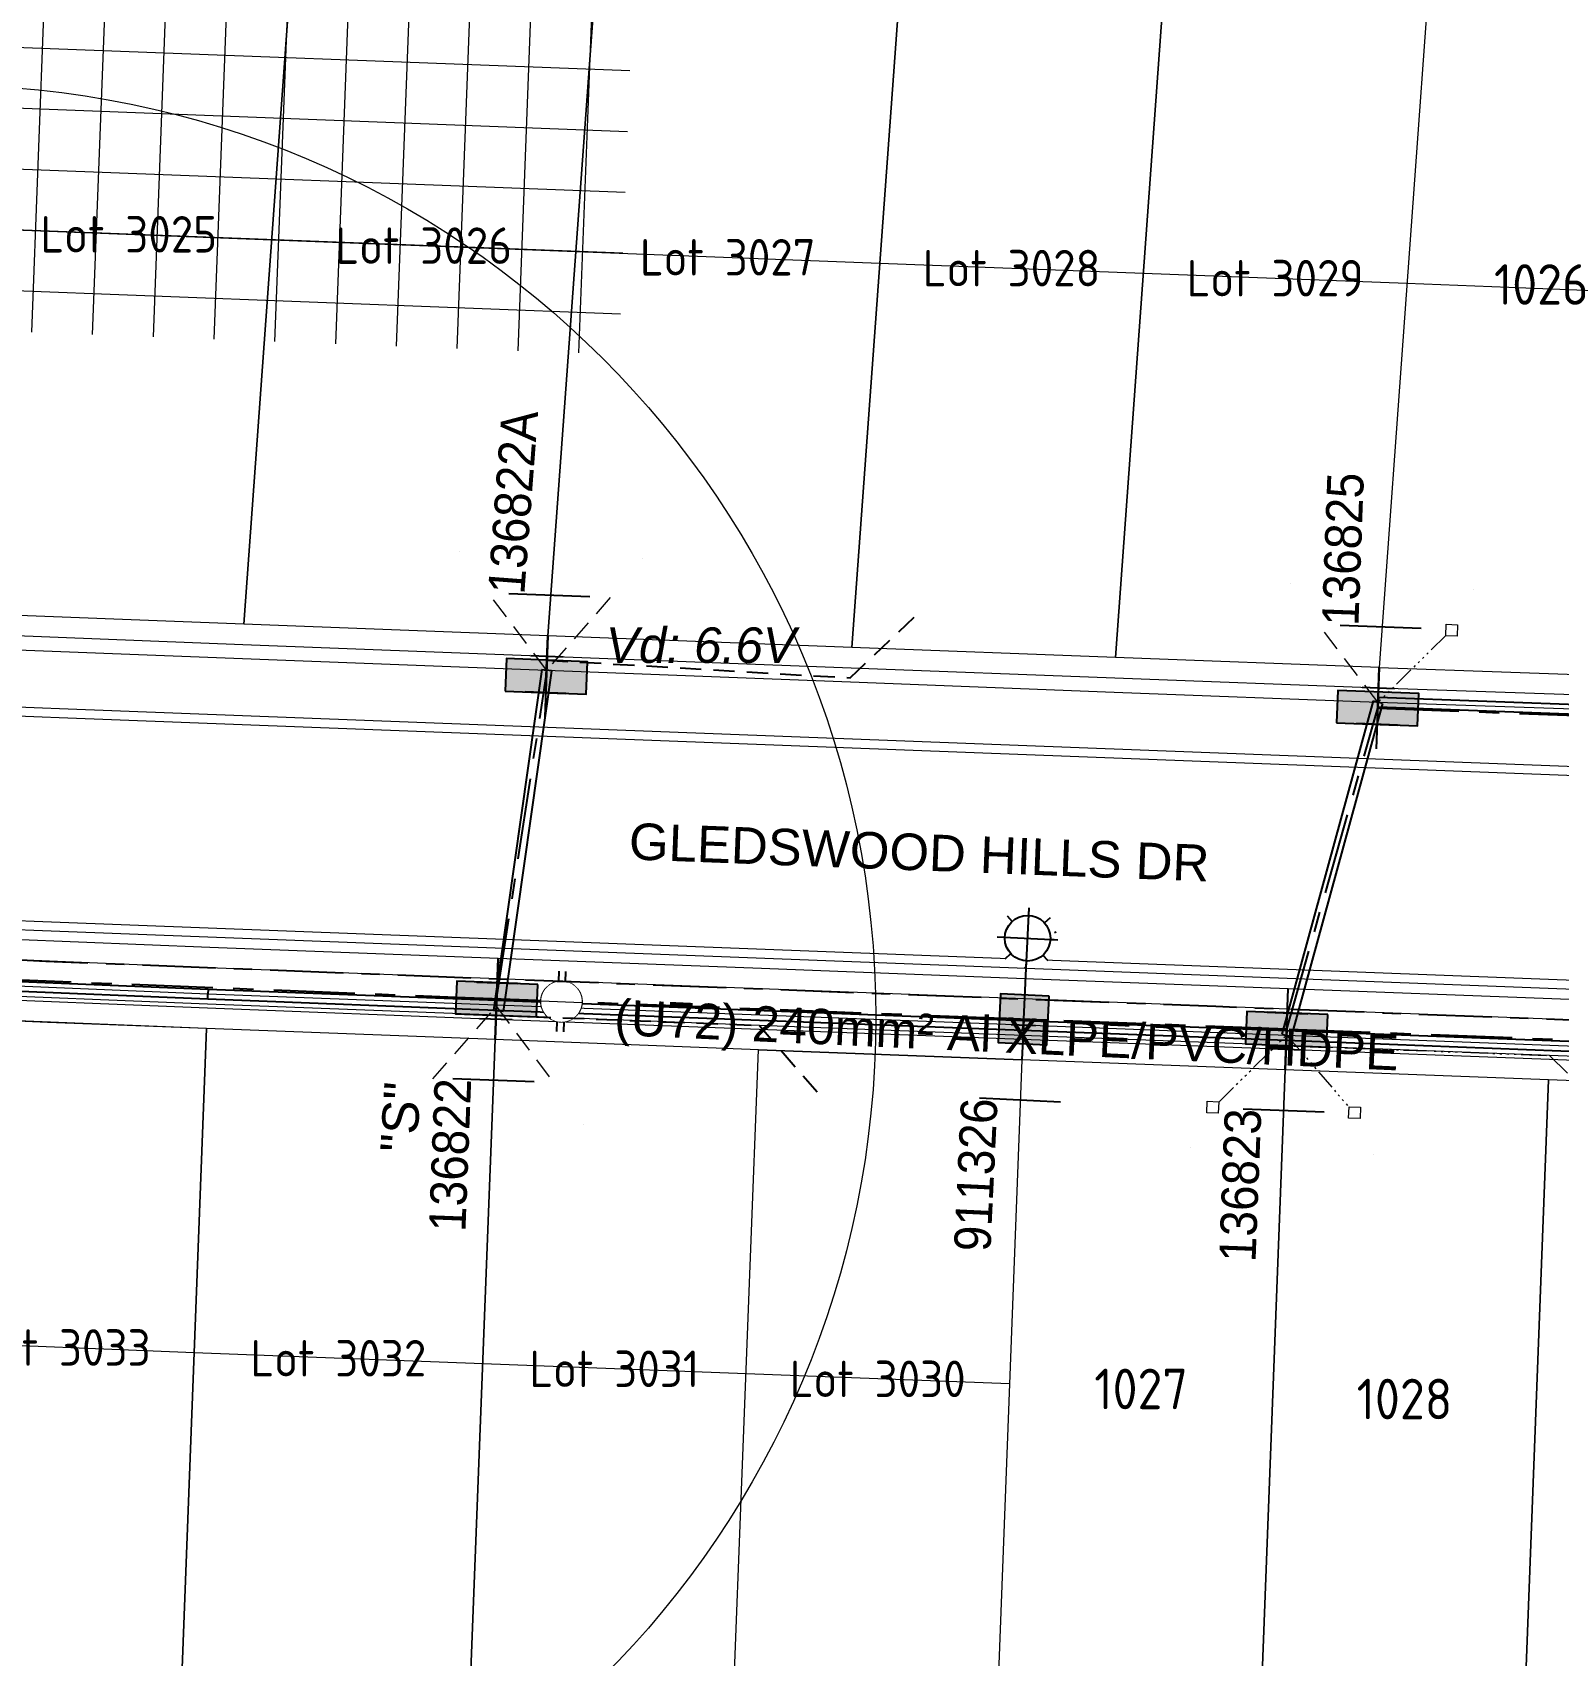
# Model space of a CAD drawing. Header units: metres. Extents: x 294745 to 296284, y 6233060 to 6235519.
# Drawn here: x 295060.8 to 295136.1, y 6234047.9 to 6234127.9 of the extents above; entities that cross this region are included whole.
import ezdxf
from ezdxf.enums import TextEntityAlignment as Align

# ---------------------------------------------------------------- set-up
doc = ezdxf.new("R2010")
doc.units = ezdxf.units.M
doc.set_wipeout_variables(frame=1)
for name, pattern in [('Cable Exist UG', [7, 4, -1, 1, -1]), ('DASHED', [19.05, 12.7, -6.35]), ('DOT', [6.35, 0, -6.35]), ('IE Trench LV', [5.5, 3.5, -2]), ('PHANTOMX2', [5.6, 2.5, -0.5, 0.15, -0.5, 0.15, -0.5, 0.15, -0.5, 0.15, -0.5])]:
    doc.linetypes.add(name, pattern=pattern)
doc.layers.get('0').update_dxf_attribs({"color": 6})
doc.layers.get('Defpoints').update_dxf_attribs({"color": 250})
for name, color, linetype, lineweight, plot in [('. Const Lines _SP', 251, 'Continuous', 0, False), ('. Const Lines Circles _SP', 251, 'Continuous', 0, False), ('.Const Grid Substation', 252, 'Continuous', 0, False)]:
    doc.layers.add(name, color=color, linetype=linetype, lineweight=lineweight, plot=plot)
doc.layers.add('. Const Lines SL', color=7, linetype='Continuous', lineweight=0, true_color=0x009999, plot=False, transparency=0.3)
doc.layers.add('. Const Trench (GIS)', color=7, linetype='Continuous', lineweight=0, true_color=0x990099, plot=False, transparency=0.3)
for name, color, linetype, lineweight in [('_User Miscellaneous6', 2, 'Continuous', 13), ('_User_HV_Final', 1, 'Continuous', 25), ('_User_LV_Exist', 5, 'Continuous', 25), ('_User_LV_Final', 5, 'Continuous', 25), ('Cadastre Land Parcels_SP_EXT', 118, 'Continuous', 15), ('Cadastre Lot Numbers_SP_EXT', 118, 'Continuous', 15), ('Cadastre Lot Numbers_SP_NEW', 2, 'Continuous', 15), ('Cadastre Road Names_SP_HV_LV_SL_EXT', 211, 'Continuous', 15), ('Services_SP_EXT', 42, 'PHANTOMX2', 20), ('Services_SP_NEW', 2, 'PHANTOMX2', 20)]:
    doc.layers.add(name, color=color, linetype=linetype, lineweight=lineweight)
for name, color, linetype in [('Duct_SP_EXT', 30, 'Continuous'), ('Equip_LV_EXT', 7, 'Continuous'), ('Equip_SP_LV_EXT', 7, 'Continuous'), ('Equip_SP_SL_EXT', 7, 'Continuous'), ('Services_SP_NEW_UG', 2, 'IE Trench LV'), ('SupportsUG_SP_LV_EXT', 7, 'Continuous'), ('Trench_SP_NEW', 2, 'Continuous'), ('UG_Details_SP_MISC', 7, 'Continuous')]:
    doc.layers.add(name, color=color, linetype=linetype)
doc.layers.add('Kerb_SP_Existing', color=254, linetype='Continuous', lineweight=13, transparency=0.5)
doc.styles.add('COLUMN_LABEL', font='arial.ttf', dxfattribs={"height": 2})
doc.styles.add('LotNum', font='isocp.shx')
doc.styles.add('POLE_LABEL', font='arial.ttf', dxfattribs={"height": 2})
doc.styles.add('SL_LABEL', font='arial.ttf', dxfattribs={"height": 2})
doc.styles.get("Standard").update_dxf_attribs({"font": 'arial.ttf'})
doc.linetypes.add('Cable 3', pattern='A,5,-0.01,[">>",Standard,S=1.5,R=0,X=0,Y=-0.735],-2.4', length=7.41)

# ---------------------------------------------------------------- blocks, each defined once
blk = doc.blocks.new('*U134')
at = {"layer": 'Services_SP_EXT', "ltscale": 0.4}
blk.add_lwpolyline([(3.7, -3.2), (0.28125, 0)], dxfattribs=at)
at = {"layer": 'Services_SP_EXT', "linetype": 'Continuous', "ltscale": 0.4}
blk.add_lwpolyline([(3.7, -3.21875), (4.2625, -3.21875), (4.2625, -3.78125), (3.7, -3.78125)], close=True, dxfattribs=at)
blk = doc.blocks.new('*U76')
at = {"layer": 'SupportsUG_SP_LV_EXT', "linetype": 'Continuous'}
h = blk.add_hatch(color=256, dxfattribs=at)
h.dxf.hatch_style = 1
h.paths.add_polyline_path([(-0.8, 0), (-0.8, 2), (0.8, 2), (0.8, 0)])
h = blk.add_hatch(color=256, dxfattribs=at)
h.dxf.hatch_style = 1
h.paths.add_polyline_path([(-0.8, -2), (-0.8, 0), (0.8, 0), (0.8, -2)])
blk.add_lwpolyline([(-0.8, 2), (-0.8, -1), (-0.8, 1), (-0.8, -2), (0.8, -2), (0.8, 2)], close=True)
at = {"layer": 'Defpoints'}
for p, q in [((4, -2), (4, 2)), ((2, 0), (-2, 0)), ((0, 0), (2, 0)), ((1, 0.8), (1, -0.8))]:
    blk.add_line(p, q, dxfattribs=at)
at = {"layer": 'Defpoints', "flags": 128}
for points in [[(6, 4.5), (6, 4.5)], [(6, -4.5), (6, -4.5)]]:
    blk.add_lwpolyline(points, dxfattribs=at)
at = {"width": 0.9}
blk.add_attdef('ASSET_NUM', text='', height=1.8, rotation=360, dxfattribs=at).set_placement((4, 2), align=Align.MIDDLE_LEFT)
for tag, flags, p in [('OWNED_BY', 9, (-0.2, 0)), ('STREETNAME', 9, (-0.175, 0)), ('SUBURB', 1, (-0.158, 0)), ('PARENT', 9, (-0.143, 0)), ('NOTES', 9, (-0.127, 0)), ('LOCATION', 9, (-0.111, 0)), ('LEGEND', 9, (-0.091, 0)), ('SUPPORT_TYPE', 9, (-0.072, 0)), ('USAGE', 9, (-0.056, 0)), ('STATE', 9, (-0.032, 0))]:
    blk.add_attdef(tag, text='', height=0.01, rotation=270, dxfattribs=dict(flags=flags)).set_placement(p, align=Align.CENTER)
blk = doc.blocks.new('*U118')
blk.add_hatch(color=256).paths.add_polyline_path([(1.2, 1.2), (-1.2, 1.2), (-1.2, -1.2), (1.2, -1.2)])
blk.add_lwpolyline([(-1.2, 1.2), (-1.2, -1.2), (1.2, -1.2), (1.2, 1.2)], close=True)
at = {"layer": 'Defpoints', "flags": 128}
for points in [[(4, 2), (4, -2)], [(0, 1.2), (0, -1.2)], [(0, 0), (2, 0)], [(0.3, 0.6), (0.3, -0.6)]]:
    blk.add_lwpolyline(points, dxfattribs=at)
at = {"style": 'COLUMN_LABEL', "width": 0.9, "flags": 8}
blk.add_attdef('ASSET_NUM', text='', height=1.8, rotation=360, dxfattribs=at).set_placement((4, 2), align=Align.MIDDLE_LEFT)
at = {"flags": 1}
blk.add_attdef('Z', (-2.351, -1.813), '', height=0.2, rotation=270, dxfattribs=at)
at = {"flags": 9}
for tag, p in [('NOTES', (-2, -1.813)), ('SUBURB', (-1.8, -1.813)), ('STREETNAME', (-1.6, -1.813)), ('LOCATION', (-1.4, -1.813)), ('LEGEND', (-1.2, -1.813)), ('USAGE', (-1, -1.813)), ('STATE', (-0.8, -1.813)), ('OWNED_BY', (-0.6, -1.813)), ('COLUMN_TYPE', (-0.4, -1.813))]:
    blk.add_attdef(tag, text='', height=0.2, rotation=270, dxfattribs=at).set_placement(p, align=Align.MIDDLE_LEFT)
for tag, style, p in [('STREET_CODE', 'COLUMN_LABEL', (-0.2, -1.813)), ('STRUCTURE_PLANT_NUMBER', 'POLE_LABEL', (0.031, -1.813))]:
    blk.add_attdef(tag, text='', height=0.2, rotation=270, dxfattribs=dict(at, style=style)).set_placement(p, align=Align.MIDDLE_LEFT)
blk = doc.blocks.new('*U135')
at = {"layer": 'Defpoints'}
blk.add_line((1.98125, 0), (0.28125, 0), dxfattribs=at)
at = {"layer": 'Services_SP_EXT', "linetype": 'Continuous', "ltscale": 0.4}
for points in [[(3.7, 3.78125), (4.2625, 3.78125), (4.2625, 3.21875), (3.7, 3.21875)], [(3.7, -3.21875), (4.2625, -3.21875), (4.2625, -3.78125), (3.7, -3.78125)]]:
    blk.add_lwpolyline(points, close=True, dxfattribs=at)
at = {"layer": 'Services_SP_EXT', "ltscale": 0.4}
for points in [[(0.28125, 0), (3.7, 3.2)], [(3.7, -3.2), (0.28125, 0)]]:
    blk.add_lwpolyline(points, dxfattribs=at)
blk = doc.blocks.new('*U139')
at = {"layer": 'Services_SP_EXT', "ltscale": 0.5, "flags": 128}
blk.add_lwpolyline([(0.8, 13), (3.7, 16.2)], dxfattribs=at)
at = {"layer": 'Services_SP_EXT', "ltscale": 0.5}
blk.add_lwpolyline([(4.248, 16.747), (4.248, 16.249), (3.749, 16.249), (3.749, 16.747)], close=True, dxfattribs=at)
blk.add_lwpolyline([(0.8, 0), (0.8, 13)], dxfattribs=at)
blk = doc.blocks.new('LV_UG_LINKS_OPEN_EXT')
at = {"layer": 'Equip_LV_EXT'}
for p, q in [((-0.167, 1.491), (-0.167, 0.986)), ((0.167, 1.491), (0.167, 0.986)), ((-0.167, -0.986), (-0.167, -1.491)), ((0.167, -0.986), (0.167, -1.491))]:
    blk.add_line(p, q, dxfattribs=at)
at = {"layer": 'Equip_LV_EXT', "flags": 128}
blk.add_lwpolyline([(0, 1), (-0.025, 1), (-0.049, 0.999), (-0.074, 0.997), (-0.098, 0.995), (-0.122, 0.992), (-0.147, 0.989), (-0.171, 0.985), (-0.195, 0.981), (-0.219, 0.976), (-0.243, 0.97), (-0.267, 0.964), (-0.29, 0.957), (-0.314, 0.95), (-0.337, 0.942), (-0.36, 0.933), (-0.383, 0.924), (-0.405, 0.914), (-0.428, 0.904), (-0.45, 0.893), (-0.471, 0.882), (-0.493, 0.87), (-0.514, 0.858), (-0.535, 0.845), (-0.556, 0.831), (-0.576, 0.818), (-0.596, 0.803), (-0.615, 0.788), (-0.634, 0.773), (-0.653, 0.757), (-0.672, 0.741), (-0.69, 0.724), (-0.707, 0.707), (-0.724, 0.69), (-0.741, 0.672), (-0.757, 0.653), (-0.773, 0.634), (-0.788, 0.615), (-0.803, 0.596), (-0.818, 0.576), (-0.831, 0.556), (-0.845, 0.535), (-0.858, 0.514), (-0.87, 0.493), (-0.882, 0.471), (-0.893, 0.45), (-0.904, 0.428), (-0.914, 0.405), (-0.924, 0.383), (-0.933, 0.36), (-0.942, 0.337), (-0.95, 0.314), (-0.957, 0.29), (-0.964, 0.267), (-0.97, 0.243), (-0.976, 0.219), (-0.981, 0.195), (-0.985, 0.171), (-0.989, 0.147), (-0.992, 0.122), (-0.995, 0.098), (-0.997, 0.074), (-0.999, 0.049), (-1, 0.025), (-1, 0), (-1, -0.025), (-0.999, -0.049), (-0.997, -0.074), (-0.995, -0.098), (-0.992, -0.122), (-0.989, -0.147), (-0.985, -0.171), (-0.981, -0.195), (-0.976, -0.219), (-0.97, -0.243), (-0.964, -0.267), (-0.957, -0.29), (-0.95, -0.314), (-0.942, -0.337), (-0.933, -0.36), (-0.924, -0.383), (-0.914, -0.405), (-0.904, -0.428), (-0.893, -0.45), (-0.882, -0.471), (-0.87, -0.493), (-0.858, -0.514), (-0.845, -0.535), (-0.831, -0.556), (-0.818, -0.576), (-0.803, -0.596), (-0.788, -0.615), (-0.773, -0.634), (-0.757, -0.653), (-0.741, -0.672), (-0.724, -0.69), (-0.707, -0.707), (-0.69, -0.724), (-0.672, -0.741), (-0.653, -0.757), (-0.634, -0.773), (-0.615, -0.788), (-0.596, -0.803), (-0.576, -0.818), (-0.556, -0.831), (-0.535, -0.845), (-0.514, -0.858), (-0.493, -0.87), (-0.471, -0.882), (-0.45, -0.893), (-0.428, -0.904), (-0.405, -0.914), (-0.383, -0.924), (-0.36, -0.933), (-0.337, -0.942), (-0.314, -0.95), (-0.29, -0.957), (-0.267, -0.964), (-0.243, -0.97), (-0.219, -0.976), (-0.195, -0.981), (-0.171, -0.985), (-0.147, -0.989), (-0.122, -0.992), (-0.098, -0.995), (-0.074, -0.997), (-0.049, -0.999), (-0.025, -1), (0, -1), (0.025, -1), (0.049, -0.999), (0.074, -0.997), (0.098, -0.995), (0.122, -0.992), (0.147, -0.989), (0.171, -0.985), (0.195, -0.981), (0.219, -0.976), (0.243, -0.97), (0.267, -0.964), (0.29, -0.957), (0.314, -0.95), (0.337, -0.942), (0.36, -0.933), (0.383, -0.924), (0.405, -0.914), (0.428, -0.904), (0.45, -0.893), (0.471, -0.882), (0.493, -0.87), (0.514, -0.858), (0.535, -0.845), (0.556, -0.831), (0.576, -0.818), (0.596, -0.803), (0.615, -0.788), (0.634, -0.773), (0.653, -0.757), (0.672, -0.741), (0.69, -0.724), (0.707, -0.707), (0.724, -0.69), (0.741, -0.672), (0.757, -0.653), (0.773, -0.634), (0.788, -0.615), (0.803, -0.596), (0.818, -0.576), (0.831, -0.556), (0.845, -0.535), (0.858, -0.514), (0.87, -0.493), (0.882, -0.471), (0.893, -0.45), (0.904, -0.428), (0.914, -0.405), (0.924, -0.383), (0.933, -0.36), (0.942, -0.337), (0.95, -0.314), (0.957, -0.29), (0.964, -0.267), (0.97, -0.243), (0.976, -0.219), (0.981, -0.195), (0.985, -0.171), (0.989, -0.147), (0.992, -0.122), (0.995, -0.098), (0.997, -0.074), (0.999, -0.049), (1, -0.025), (1, 0), (1, 0.025), (0.999, 0.049), (0.997, 0.074), (0.995, 0.098), (0.992, 0.122), (0.989, 0.147), (0.985, 0.171), (0.981, 0.195), (0.976, 0.219), (0.97, 0.243), (0.964, 0.267), (0.957, 0.29), (0.95, 0.314), (0.942, 0.337), (0.933, 0.36), (0.924, 0.383), (0.914, 0.405), (0.904, 0.428), (0.893, 0.45), (0.882, 0.471), (0.87, 0.493), (0.858, 0.514), (0.845, 0.535), (0.831, 0.556), (0.818, 0.576), (0.803, 0.596), (0.788, 0.615), (0.773, 0.634), (0.757, 0.653), (0.741, 0.672), (0.724, 0.69), (0.707, 0.707), (0.69, 0.724), (0.672, 0.741), (0.653, 0.757), (0.634, 0.773), (0.615, 0.788), (0.596, 0.803), (0.576, 0.818), (0.556, 0.831), (0.535, 0.845), (0.514, 0.858), (0.493, 0.87), (0.471, 0.882), (0.45, 0.893), (0.428, 0.904), (0.405, 0.914), (0.383, 0.924), (0.36, 0.933), (0.337, 0.942), (0.314, 0.95), (0.29, 0.957), (0.267, 0.964), (0.243, 0.97), (0.219, 0.976), (0.195, 0.981), (0.171, 0.985), (0.147, 0.989), (0.122, 0.992), (0.098, 0.995), (0.074, 0.997), (0.049, 0.999), (0.025, 1)], close=True, dxfattribs=at)
at = {"layer": 'Equip_LV_EXT'}
for tag, flags in [('ACTUAL_STATUS', 9), ('TYPE', 9), ('Z', 1), ('CONSTRUCTED_VOLTAGE', 9), ('NO_PHASES', 9), ('OPERATING_VOLTAGE', 9), ('ORIENTATION', 9), ('STATE', 9), ('SWITCH_TYPE', 9), ('USAGE', 9), ('NOTES', 9), ('OWNED_BY', 9), ('OPERATED_BY', 9), ('MAINTAINED_BY', 9), ('NUMBER_OF_PHASES', 9)]:
    blk.add_attdef(tag, text='', height=0.01, dxfattribs=dict(at, flags=flags)).set_placement((0, 0), align=Align.MIDDLE_LEFT)
blk.add_wipeout([(0, 1), (-0.025, 1), (-0.049, 0.999), (-0.074, 0.997), (-0.098, 0.995), (-0.122, 0.992), (-0.147, 0.989), (-0.171, 0.985), (-0.195, 0.981), (-0.219, 0.976), (-0.243, 0.97), (-0.267, 0.964), (-0.29, 0.957), (-0.314, 0.95), (-0.337, 0.942), (-0.36, 0.933), (-0.383, 0.924), (-0.405, 0.914), (-0.428, 0.904), (-0.45, 0.893), (-0.471, 0.882), (-0.493, 0.87), (-0.514, 0.858), (-0.535, 0.845), (-0.556, 0.831), (-0.576, 0.818), (-0.596, 0.803), (-0.615, 0.788), (-0.634, 0.773), (-0.653, 0.757), (-0.672, 0.741), (-0.69, 0.724), (-0.707, 0.707), (-0.724, 0.69), (-0.741, 0.672), (-0.757, 0.653), (-0.773, 0.634), (-0.788, 0.615), (-0.803, 0.596), (-0.818, 0.576), (-0.831, 0.556), (-0.845, 0.535), (-0.858, 0.514), (-0.87, 0.493), (-0.882, 0.471), (-0.893, 0.45), (-0.904, 0.428), (-0.914, 0.405), (-0.924, 0.383), (-0.933, 0.36), (-0.942, 0.337), (-0.95, 0.314), (-0.957, 0.29), (-0.964, 0.267), (-0.97, 0.243), (-0.976, 0.219), (-0.981, 0.195), (-0.985, 0.171), (-0.989, 0.147), (-0.992, 0.122), (-0.995, 0.098), (-0.997, 0.074), (-0.999, 0.049), (-1, 0.025), (-1, 0), (-1, -0.025), (-0.999, -0.049), (-0.997, -0.074), (-0.995, -0.098), (-0.992, -0.122), (-0.989, -0.147), (-0.985, -0.171), (-0.981, -0.195), (-0.976, -0.219), (-0.97, -0.243), (-0.964, -0.267), (-0.957, -0.29), (-0.95, -0.314), (-0.942, -0.337), (-0.933, -0.36), (-0.924, -0.383), (-0.914, -0.405), (-0.904, -0.428), (-0.893, -0.45), (-0.882, -0.471), (-0.87, -0.493), (-0.858, -0.514), (-0.845, -0.535), (-0.831, -0.556), (-0.818, -0.576), (-0.803, -0.596), (-0.788, -0.615), (-0.773, -0.634), (-0.757, -0.653), (-0.741, -0.672), (-0.724, -0.69), (-0.707, -0.707), (-0.69, -0.724), (-0.672, -0.741), (-0.653, -0.757), (-0.634, -0.773), (-0.615, -0.788), (-0.596, -0.803), (-0.576, -0.818), (-0.556, -0.831), (-0.535, -0.845), (-0.514, -0.858), (-0.493, -0.87), (-0.471, -0.882), (-0.45, -0.893), (-0.428, -0.904), (-0.405, -0.914), (-0.383, -0.924), (-0.36, -0.933), (-0.337, -0.942), (-0.314, -0.95), (-0.29, -0.957), (-0.267, -0.964), (-0.243, -0.97), (-0.219, -0.976), (-0.195, -0.981), (-0.171, -0.985), (-0.147, -0.989), (-0.122, -0.992), (-0.098, -0.995), (-0.074, -0.997), (-0.049, -0.999), (-0.025, -1), (0, -1), (0.025, -1), (0.049, -0.999), (0.074, -0.997), (0.098, -0.995), (0.122, -0.992), (0.147, -0.989), (0.171, -0.985), (0.195, -0.981), (0.219, -0.976), (0.243, -0.97), (0.267, -0.964), (0.29, -0.957), (0.314, -0.95), (0.337, -0.942), (0.36, -0.933), (0.383, -0.924), (0.405, -0.914), (0.428, -0.904), (0.45, -0.893), (0.471, -0.882), (0.493, -0.87), (0.514, -0.858), (0.535, -0.845), (0.556, -0.831), (0.576, -0.818), (0.596, -0.803), (0.615, -0.788), (0.634, -0.773), (0.653, -0.757), (0.672, -0.741), (0.69, -0.724), (0.707, -0.707), (0.724, -0.69), (0.741, -0.672), (0.757, -0.653), (0.773, -0.634), (0.788, -0.615), (0.803, -0.596), (0.818, -0.576), (0.831, -0.556), (0.845, -0.535), (0.858, -0.514), (0.87, -0.493), (0.882, -0.471), (0.893, -0.45), (0.904, -0.428), (0.914, -0.405), (0.924, -0.383), (0.933, -0.36), (0.942, -0.337), (0.95, -0.314), (0.957, -0.29), (0.964, -0.267), (0.97, -0.243), (0.976, -0.219), (0.981, -0.195), (0.985, -0.171), (0.989, -0.147), (0.992, -0.122), (0.995, -0.098), (0.997, -0.074), (0.999, -0.049), (1, -0.025), (1, 0), (1, 0.025), (0.999, 0.049), (0.997, 0.074), (0.995, 0.098), (0.992, 0.122), (0.989, 0.147), (0.985, 0.171), (0.981, 0.195), (0.976, 0.219), (0.97, 0.243), (0.964, 0.267), (0.957, 0.29), (0.95, 0.314), (0.942, 0.337), (0.933, 0.36), (0.924, 0.383), (0.914, 0.405), (0.904, 0.428), (0.893, 0.45), (0.882, 0.471), (0.87, 0.493), (0.858, 0.514), (0.845, 0.535), (0.831, 0.556), (0.818, 0.576), (0.803, 0.596), (0.788, 0.615), (0.773, 0.634), (0.757, 0.653), (0.741, 0.672), (0.724, 0.69), (0.707, 0.707), (0.69, 0.724), (0.672, 0.741), (0.653, 0.757), (0.634, 0.773), (0.615, 0.788), (0.596, 0.803), (0.576, 0.818), (0.556, 0.831), (0.535, 0.845), (0.514, 0.858), (0.493, 0.87), (0.471, 0.882), (0.45, 0.893), (0.428, 0.904), (0.405, 0.914), (0.383, 0.924), (0.36, 0.933), (0.337, 0.942), (0.314, 0.95), (0.29, 0.957), (0.267, 0.964), (0.243, 0.97), (0.219, 0.976), (0.195, 0.981), (0.171, 0.985), (0.147, 0.989), (0.122, 0.992), (0.098, 0.995), (0.074, 0.997), (0.049, 0.999), (0.025, 1)]).dxf.layer = 'Equip_LV_EXT'
at = {"layer": '. Const Lines _SP', "linetype": 'Continuous', "lineweight": 0, "flags": 128}
blk.add_lwpolyline([(-1, 0), (1, 0)], dxfattribs=at)
blk = doc.blocks.new('*U91')
at = {"layer": 'Defpoints', "linetype": 'Continuous', "flags": 128}
for points in [[(0, 2), (0, -2)], [(-2, 0), (2, 0)]]:
    blk.add_lwpolyline(points, dxfattribs=at)
at = {"linetype": 'Continuous', "xscale": -1, "rotation": 270}
blk.add_blockref('LV_UG_LINKS_OPEN_EXT', (0, 3.2), dxfattribs=at)
blk = doc.blocks.new('*U159')
at = {"transparency": 33554559}
for p, q in [((36, 50), (36, -50)), ((39, 50), (39, -50)), ((42, 50), (42, -50)), ((45, 50), (45, -50)), ((48, 50), (48, -50)), ((-50, 48), (50, 48)), ((-50, 45), (50, 45)), ((-50, 42), (50, 42)), ((-50, 39), (50, 39)), ((-50, 36), (50, 36)), ((-50, 33), (50, 33)), ((-50, 30), (50, 30)), ((-50, 27), (50, 27)), ((-50, 24), (50, 24)), ((-50, 21), (50, 21))]:
    blk.add_line(p, q, dxfattribs=at)
blk = doc.blocks.new('*U83')
at = {"layer": 'Trench_SP_NEW', "linetype": 'IE Trench LV', "lineweight": 18, "ltscale": 0.3}
blk.add_lwpolyline([(0.3, 0), (4, 3)], dxfattribs=at)
blk = doc.blocks.new('*U104')
at = {"layer": 'Defpoints'}
blk.add_line((1, 0), (-0.7, 0), dxfattribs=at)
at = {"layer": 'Trench_SP_NEW', "linetype": 'IE Trench LV', "lineweight": 18, "ltscale": 0.3}
for points in [[(0.3, 0), (4, 3)], [(4, -3), (0.3, 0)]]:
    blk.add_lwpolyline(points, dxfattribs=at)
blk = doc.blocks.new('*U106')
at = {"layer": 'Services_SP_NEW_UG', "ltscale": 0.3}
blk.add_lwpolyline([(0.8, 0), (0.8, 0), (0.8, -15.006)], dxfattribs=at)
at = {"layer": 'Services_SP_NEW_UG', "ltscale": 0.3, "flags": 128}
blk.add_lwpolyline([(0.8, -15.006), (4, -18.006)], dxfattribs=at)
blk = doc.blocks.new('*U108')
at = {"layer": 'Services_SP_NEW_UG', "ltscale": 0.3, "flags": 128}
blk.add_lwpolyline([(0.8, 13), (4, 16)], dxfattribs=at)
at = {"layer": 'Services_SP_NEW_UG', "ltscale": 0.3}
blk.add_lwpolyline([(0.8, 0), (0.8, 0), (0.8, 13)], dxfattribs=at)
blk = doc.blocks.new('*U109')
at = {"layer": 'Defpoints'}
blk.add_line((0.499, 0), (-1.201, 0), dxfattribs=at)
at = {"layer": 'Trench_SP_NEW', "linetype": 'IE Trench LV', "lineweight": 18, "ltscale": 0.3}
for points in [[(-0.201, 0), (3.499, 3)], [(3.499, -3), (-0.201, 0)]]:
    blk.add_lwpolyline(points, dxfattribs=at)
blk = doc.blocks.new('*U262')
for tag, height, rotation, flags, p in [('LNUMBER', 1, 179.46936, 8, (-6.356, 8.833)), ('CONSTRUCTED_VOLTAGE', 0.01, 270, 9, (-0.005, 0)), ('CONTROL_TYPE', 0.01, 270, 9, (-0.005, 0)), ('LANTERN_PURPOSE', 0.01, 270, 9, (-0.005, 0)), ('LANTERN_TYPE', 0.01, 270, 9, (-0.005, 0)), ('NO_PHASES', 0.01, 270, 9, (-0.005, 0)), ('OPERATING_VOLTAGE', 0.01, 270, 9, (-0.005, 0)), ('OWNED_BY', 0.01, 270, 9, (-0.005, 0)), ('MAINTAINED_BY', 0.01, 270, 9, (-0.005, 0)), ('ORIENTATION', 0.01, 270, 9, (-0.005, 0)), ('STATE', 0.01, 270, 9, (-0.005, 0)), ('USAGE', 0.01, 270, 9, (-0.005, 0)), ('CEXIST', 0.01, 270, 9, (-0.005, 0)), ('CNEW', 0.01, 270, 9, (-0.005, 0)), ('CNUMBER', 0.01, 270, 9, (-0.005, 0)), ('CREMOVE', 0.01, 270, 9, (-0.005, 0)), ('CREPLACE', 0.01, 270, 9, (-0.005, 0)), ('LKINGHEIGHT', 0.01, 270, 9, (-0.005, 0)), ('LBRACKET', 0.01, 270, 9, (-0.005, 0)), ('LBRACKETVOCAB', 0.01, 270, 9, (-0.005, 0)), ('LCATEGORY', 0.01, 270, 9, (-0.005, 0)), ('LCHARGE1', 0.01, 270, 9, (-0.005, 0)), ('LCHARGE1PERCENT', 0.01, 270, 9, (-0.005, 0)), ('LCHARGE2', 0.01, 270, 9, (-0.005, 0)), ('LCHARGE2PERCENT', 0.01, 270, 9, (-0.005, 0)), ('LCHARGE3', 0.01, 270, 9, (-0.005, 0)), ('LCHARGE3PERCENT', 0.01, 270, 9, (-0.005, 0)), ('LEXIST', 0.01, 270, 9, (-0.005, 0)), ('LLAMP', 0.01, 270, 9, (-0.005, 0)), ('LLAMPVOCAB', 0.01, 270, 9, (-0.005, 0)), ('LMAST', 0.01, 270, 9, (-0.005, 0)), ('LMASTVOCAB', 0.01, 270, 9, (-0.005, 0)), ('LNEW', 0.01, 270, 9, (-0.005, 0)), ('LANTNUMBER', 0.01, 270, 9, (-0.005, 0)), ('LOUTREACH', 0.01, 270, 9, (-0.005, 0)), ('LOUTREACHVOCAB', 0.01, 270, 9, (-0.005, 0)), ('LRATECODE', 0.01, 270, 9, (-0.005, 0)), ('LREMOVE', 0.01, 270, 9, (-0.005, 0)), ('LREPLACE', 0.01, 270, 9, (-0.005, 0)), ('LTYPE', 0.01, 270, 9, (-0.005, 0)), ('LTYPEVOCAB', 0.01, 270, 9, (-0.005, 0)), ('LEGEND', 0.01, 270, 9, (-0.005, 0)), ('SUBURB', 0.01, 270, 9, (-0.005, 0)), ('STREETNAME', 0.01, 270, 9, (-0.005, 0)), ('LOCATION', 0.01, 270, 9, (-0.005, 0)), ('NOTES', 0.01, 270, 9, (-0.005, 0))]:
    blk.add_attdef(tag, text='', height=height, rotation=rotation, dxfattribs=dict(flags=flags)).set_placement(p, align=Align.MIDDLE_LEFT)
for tag, p, height, flags in [('OPERATED_BY', (-0.01, 0), 0.01, 9), ('Z', (-0.005, 0), 0.001, 1)]:
    blk.add_attdef(tag, p, '', height=height, rotation=270, dxfattribs=dict(flags=flags))
at = {"style": 'SL_LABEL', "flags": 9}
blk.add_attdef('STREET_CODE', text='', height=0.001, rotation=270, dxfattribs=at).set_placement((-0.004, 0), align=Align.MIDDLE_LEFT)
at = {"linetype": 'DOT'}
blk.add_wipeout([(-1.866, 7.791), (-2.315, 6.735), (-3.38, 6.305), (-4.436, 6.754), (-4.866, 7.819), (-4.416, 8.875), (-3.352, 9.305), (-2.295, 8.856)], dxfattribs=at)
for p, q in [((-4.416, 8.875), (-4.154, 8.608)), ((-3.38, 6.305), (-3.352, 9.305)), ((-3.355, 8.93), (-3.352, 9.305)), ((-2.295, 8.856), (-2.563, 8.593)), ((-1.866, 7.791), (-4.866, 7.819)), ((-4.491, 7.815), (-4.866, 7.819)), ((0.634, 7.768), (-2.241, 7.795)), ((-4.436, 6.754), (-4.168, 7.017)), ((-3.38, 6.305), (-3.376, 6.68)), ((-2.315, 6.735), (-2.578, 7.002))]:
    blk.add_line(p, q)
at = {"linetype": 'DOT', "flags": 128}
blk.add_lwpolyline([(-1.866, 7.791), (-2.315, 6.735), (-3.38, 6.305), (-4.436, 6.754), (-4.866, 7.819), (-4.416, 8.875), (-3.352, 9.305), (-2.295, 8.856), (-1.866, 7.791)], close=True, dxfattribs=at)
blk.add_circle((-3.366, 7.805), 1.125)

msp = doc.modelspace()

# ---------------------------------------------------------------- linework, layer by layer
at = {"layer": '. Const Lines _SP', "linetype": 'Continuous', "lineweight": 0}
for p, q in [((295058.5417, 6234118.2494), (295072.6391, 6234117.7032)), ((295072.6391, 6234117.7032), (295087.637, 6234117.1295)), ((295087.637, 6234117.1295), (295102.6348, 6234116.5558)), ((295102.6348, 6234116.5558), (295115.6329, 6234116.0586)), ((295115.6329, 6234116.0586), (295128.6311, 6234115.5614)), ((295128.6311, 6234115.5614), (295141.6292, 6234115.0642))]:
    msp.add_line(p, q, dxfattribs=at)
at = {"layer": '. Const Lines _SP', "linetype": 'Continuous', "lineweight": 0, "flags": 128}
for points in [[(295148.7624, 6234079.7657), (295135.7719, 6234080.2626), (295122.7814, 6234080.7595), (295109.7909, 6234081.2565), (295096.8004, 6234081.7534), (295083.8099, 6234082.2503), (295069.584, 6234082.7945), (295056.6147, 6234083.3275), (295043.6711, 6234083.9512), (295030.7546, 6234084.7643), (295011.9437, 6234086.2398, 0.345831), (294997.5027, 6234076.7177, 0.0654817), (294995.3719, 6234065.7074, 0.1055726), (294998.0551, 6234047.9508, 0.1055726)], [(295148.6553, 6234076.9677), (295135.6648, 6234077.4647), (295122.6744, 6234077.9616), (295109.6839, 6234078.4585), (295096.6934, 6234078.9554), (295083.7029, 6234079.4524), (295069.473, 6234079.9967), (295056.4898, 6234080.5303), (295043.5158, 6234081.1554), (295030.5571, 6234081.9712), (295011.7178, 6234083.4489, 0.3459861), (295000.1589, 6234075.8318, 0.0654817), (294998.1668, 6234065.5384, 0.1055726), (295000.6752, 6234048.9381, 0.1055726)], [(295148.6095, 6234075.7686), (295135.619, 6234076.2655), (295122.6285, 6234076.7625), (295109.638, 6234077.2594), (295096.6475, 6234077.7563), (295083.657, 6234078.2532), (295069.4254, 6234078.7976), (295056.4363, 6234079.3314), (295043.4492, 6234079.9572), (295030.4725, 6234080.7741), (295011.6208, 6234082.2528, 0.3460717), (295001.2972, 6234075.4521, 0.0654817), (294999.3646, 6234065.466, 0.1055726), (295001.7982, 6234049.3612)]]:
    msp.add_lwpolyline(points, format="xyb", dxfattribs=at)
msp.add_lwpolyline([(295109.0264, 6234061.2711), (295096.0358, 6234061.7669), (295083.0453, 6234062.264), (295068.8138, 6234062.8093), (295055.824, 6234063.3241), (295042.8352, 6234063.9054), (295029.8423, 6234064.3001)], dxfattribs=at)
at = {"layer": '. Const Lines Circles _SP', "lineweight": 0}
msp.add_circle((295056.4363, 6234079.3314), 46, dxfattribs=at)
at = {"layer": '. Const Lines SL', "linetype": 'Continuous', "lineweight": 0, "flags": 128}
for points in [[(294998.7309, 6234130.5727, 0.0536319), (294998.9654, 6234120.5216), (295000.1563, 6234114.5139, 0.232952), (295009.4518, 6234103.8566, 0.0759665), (295023.7476, 6234100.2951), (295027.7453, 6234100.0172), (295043.0219, 6234099.0117), (295057.1204, 6234098.296), (295071.2231, 6234097.7428), (295086.2219, 6234097.169), (295101.2197, 6234096.5953), (295114.2179, 6234096.0981), (295127.2278, 6234095.6005), (295140.2197, 6234095.1535)], [(295148.6477, 6234076.7679), (295135.6572, 6234077.2648), (295122.6667, 6234077.7617), (295109.6762, 6234078.2587), (295096.6857, 6234078.7556), (295083.6952, 6234079.2525), (295069.4651, 6234079.7969), (295056.4809, 6234080.3305), (295043.5047, 6234080.9557), (295030.543, 6234081.7717), (295011.7017, 6234083.2496, 0.3459994), (295000.3486, 6234075.7685, 0.0654817), (294998.3664, 6234065.5263, 0.1055726), (295000.8624, 6234049.0086, 0.1055726)]]:
    msp.add_lwpolyline(points, format="xyb", dxfattribs=at)
at = {"layer": '. Const Trench (GIS)', "linetype": 'Continuous', "lineweight": 0, "flags": 128}
for points in [[(294998.0334, 6234130.6313, 0.0537523), (294998.2744, 6234120.4078), (294999.474, 6234114.3561, 0.2333084), (295009.1819, 6234103.2108, 0.0760078), (295023.691, 6234099.5973), (295027.6981, 6234099.3188), (295042.9812, 6234098.3129), (295057.0889, 6234097.5967), (295071.1957, 6234097.0433), (295086.1952, 6234096.4695), (295101.193, 6234095.8958), (295114.1911, 6234095.3986), (295127.2024, 6234094.9009), (295140.1942, 6234094.4539)], [(295148.7242, 6234078.7664), (295135.7337, 6234079.2634), (295122.7432, 6234079.7603), (295109.7527, 6234080.2572), (295096.7622, 6234080.7541), (295083.7717, 6234081.2511), (295069.5443, 6234081.7953), (295056.5701, 6234082.3285), (295043.6157, 6234082.9527), (295030.684, 6234083.7667), (295011.8631, 6234085.243, 0.3458806), (294998.4513, 6234076.4013, 0.0654817), (294996.37, 6234065.647, 0.1055726), (294998.9908, 6234048.3034, 0.1055726)], [(295148.6745, 6234077.4674), (295135.684, 6234077.9643), (295122.6935, 6234078.4612), (295109.703, 6234078.9582), (295096.7125, 6234079.4551), (295083.722, 6234079.952), (295069.4928, 6234080.4963), (295056.5121, 6234081.0298), (295043.5435, 6234081.6547), (295030.5924, 6234082.4699), (295011.7582, 6234083.9473, 0.3459543), (294999.6845, 6234075.99, 0.0654817), (294997.6677, 6234065.5686, 0.1055726), (295000.2074, 6234048.7618, 0.1055726)]]:
    msp.add_lwpolyline(points, format="xyb", dxfattribs=at)
at = {"layer": '_User Miscellaneous6', "transparency": 33554534, "flags": 128}
for points in [[(295059.918, 6234137.2038), (295074.016, 6234136.6645), (295071.2623, 6234098.742), (295057.1653, 6234099.295)], [(295074.016, 6234136.6645), (295089.0138, 6234136.0908), (295086.2601, 6234098.1683), (295071.2623, 6234098.742)], [(295089.0138, 6234136.0908), (295089.0138, 6234136.0908), (295104.0116, 6234135.517), (295101.258, 6234097.5946), (295086.2601, 6234098.1683)], [(295104.0116, 6234135.517), (295117.0098, 6234135.0198), (295114.2561, 6234097.0974), (295101.258, 6234097.5946)], [(295117.0098, 6234135.0198), (295130.0079, 6234134.5226), (295127.2641, 6234096.5996), (295114.2561, 6234097.0974)], [(295069.4254, 6234078.7976), (295061.5822, 6234079.0977), (295056.4363, 6234079.3314), (295055.2117, 6234047.3167), (295068.2022, 6234046.8195)], [(295083.657, 6234078.2532), (295069.4254, 6234078.7976), (295068.2022, 6234046.8195), (295082.4337, 6234046.2748)], [(295096.6475, 6234077.7563), (295083.657, 6234078.2532), (295082.4337, 6234046.2748), (295095.4242, 6234045.7776)], [(295108.4147, 6234045.2803), (295095.4243, 6234045.7797), (295096.6475, 6234077.7563), (295109.638, 6234077.2594)]]:
    msp.add_lwpolyline(points, close=True, dxfattribs=at)
at = {"layer": '_User_LV_Final', "linetype": 'Cable Exist UG'}
for points in [[(295083.7334, 6234080.2518), (295086.1837, 6234096.1698)], [(295122.7049, 6234078.761), (295127.1915, 6234094.6011), (295150.31, 6234093.7458)], [(295083.7334, 6234080.2518), (295056.5255, 6234081.3295), (295043.5602, 6234081.9542)], [(295122.7049, 6234078.761), (295083.7334, 6234080.2518)], [(295147.8118, 6234077.8006), (295122.7049, 6234078.761)]]:
    msp.add_lwpolyline(points, dxfattribs=at)
at = {"layer": 'Cadastre Land Parcels_SP_EXT', "linetype": 'Continuous'}
for points in [[(295141.5542, 6234114.032), (295142.713, 6234129.99), (295143.006, 6234134.0254), (295130.0079, 6234134.5226), (295127.2641, 6234096.5998), (295140.256, 6234096.1528), (295141.5542, 6234114.032)], [(295122.6285, 6234076.7625), (295109.638, 6234077.2594), (295108.4147, 6234045.2803), (295121.4053, 6234044.7859), (295122.6285, 6234076.7625)], [(295135.619, 6234076.2655), (295122.6285, 6234076.7625), (295121.4053, 6234044.7859), (295134.3958, 6234044.2889), (295135.619, 6234076.2655)], [(295148.6095, 6234075.7686), (295135.619, 6234076.2655), (295134.3958, 6234044.2889), (295147.3863, 6234043.792), (295148.6095, 6234075.7686)]]:
    msp.add_lwpolyline(points, close=True, dxfattribs=at)
at = {"layer": 'Duct_SP_EXT'}
for p, q in [((295085.9575, 6234096.5031), (295083.587, 6234079.7093)), ((295086.4328, 6234096.436), (295084.0623, 6234079.6422)), ((295085.9575, 6234096.5031), (295086.1952, 6234096.4695)), ((295086.4328, 6234096.436), (295086.1952, 6234096.4695)), ((295126.972, 6234094.9644), (295122.462, 6234078.5247)), ((295127.4349, 6234094.8374), (295122.9249, 6234078.3977)), ((295126.972, 6234094.9644), (295127.2035, 6234094.9009)), ((295127.4349, 6234094.8374), (295127.2035, 6234094.9009)), ((295127.2091, 6234094.6606), (295127.218, 6234094.9004)), ((295127.2268, 6234095.1402), (295127.218, 6234094.9004)), ((295127.2268, 6234095.1402), (295166.436, 6234093.6903)), ((295127.2091, 6234094.6606), (295166.4183, 6234093.2106)), ((295056.5228, 6234081.2695), (295069.5023, 6234080.7361)), ((295056.5014, 6234080.79), (295069.4833, 6234080.2565)), ((295069.4833, 6234080.2565), (295069.4928, 6234080.4963)), ((295069.5023, 6234080.7361), (295069.4928, 6234080.4963)), ((295069.5023, 6234080.7361), (295083.7311, 6234080.1918)), ((295069.4833, 6234080.2565), (295083.7128, 6234079.7122)), ((295083.587, 6234079.7093), (295083.8246, 6234079.6757)), ((295083.7128, 6234079.7122), (295083.722, 6234079.952)), ((295083.7128, 6234079.7122), (295109.6938, 6234078.7183)), ((295083.7311, 6234080.1918), (295083.722, 6234079.952)), ((295083.7311, 6234080.1918), (295109.7121, 6234079.198)), ((295084.0623, 6234079.6422), (295083.8246, 6234079.6757)), ((295109.6938, 6234078.7183), (295109.703, 6234078.9582)), ((295109.6938, 6234078.7183), (295122.6843, 6234078.2214)), ((295109.7121, 6234079.198), (295109.703, 6234078.9582)), ((295109.7121, 6234079.198), (295122.7026, 6234078.7011)), ((295122.462, 6234078.5247), (295122.6935, 6234078.4612)), ((295122.6843, 6234078.2214), (295122.6935, 6234078.4612)), ((295122.6843, 6234078.2214), (295148.6653, 6234077.2276)), ((295122.7026, 6234078.7011), (295122.6935, 6234078.4612)), ((295122.9249, 6234078.3977), (295122.6935, 6234078.4612)), ((295122.7026, 6234078.7011), (295148.6836, 6234077.7072))]:
    msp.add_line(p, q, dxfattribs=at)
at = {"layer": 'Kerb_SP_Existing', "flags": 128}
for points in [[(294995.4686, 6234132.951), (294995.1195, 6234128.7968, 0.15686), (295000.7027, 6234104.6637, 0.1738518), (295009.2807, 6234097.6129, 0.067086), (295025.0754, 6234094.2502, 0.0010848), (295029.3463, 6234093.9352, 0.1630601), (295032.4228, 6234094.7268, -0.1614986), (295035.469, 6234095.5204, 0.0067835), (295062.1575, 6234094.1367), (295157.1514, 6234090.5029, -0.1622771), (295160.1111, 6234089.3889), (295160.5416, 6234089.076, 0.135063), (295163.0707, 6234088.275), (295166.0685, 6234088.1603), (295166.6334, 6234088.1556, 0.3869306), (295175.8549, 6234096.919), (295176.1314, 6234100.7274)], [(295326.7946, 6233985.9619, 0.2919312), (295318.5767, 6233991.9504), (295230.6458, 6233997.3784, -0.4113646), (295221.9913, 6234007.4836), (295226.264, 6234066.3257), (295226.5104, 6234069.7188, 0.4173883), (295217.6675, 6234079.8353), (295214.6732, 6234080.0201), (295213.8706, 6234080.0051, 0.1235058), (295211.5808, 6234079.1826, -0.1618998), (295208.5395, 6234078.3423, 0.003458), (295195.2976, 6234078.9363), (295061.7714, 6234084.0441, -0.0067717), (295034.8557, 6234085.4389, -0.1679553), (295031.821, 6234086.6485, 0.1615429), (295028.9108, 6234087.8508, -0.0017184), (295022.104, 6234088.3615, 0.1392797), (295003.3513, 6234084.5904, 0.2191615), (294995.3863, 6234074.4133, 0.1485343), (294996.9438, 6234049.4654)]]:
    msp.add_lwpolyline(points, format="xyb", dxfattribs=at)
at = {"layer": 'Kerb_SP_Existing'}
for points in [[(294995.917, 6234132.9133), (294995.5679, 6234128.7591, 0.15686), (295001.0891, 6234104.8945, 0.1738518), (295009.4323, 6234098.0365, 0.067086), (295025.1095, 6234094.699, 0.0010848), (295029.3784, 6234094.3841, 0.1630601), (295032.1781, 6234095.1044, -0.1614986), (295035.4984, 6234095.9694, 0.0067835), (295062.1747, 6234094.5863), (295157.1687, 6234090.9525, -0.1622771), (295160.3947, 6234089.7383), (295160.7865, 6234089.4536, 0.135063), (295163.0879, 6234088.7246), (295166.0857, 6234088.61), (295166.6237, 6234088.6055, 0.3869306), (295175.4061, 6234096.9516), (295175.6818, 6234100.7491)], [(295225.8152, 6234066.3583), (295226.0616, 6234069.7514, 0.4173883), (295217.6398, 6234079.3861), (295214.6636, 6234079.5698), (295213.8975, 6234079.5555, 0.1225723), (295211.8306, 6234078.8083), (295211.7938, 6234078.7839, -0.1597743), (295208.5164, 6234077.8928, 0.0032976), (295195.2802, 6234078.4866), (295061.7542, 6234083.5944, -0.0067726), (295034.8348, 6234084.9894, -0.1679553), (295031.5269, 6234086.3079, 0.1615429), (295028.8787, 6234087.4019, -0.0017184), (295022.0688, 6234087.9129, 0.1392797), (295003.5572, 6234084.1903, 0.2191615), (294995.8242, 6234074.3095, 0.1485343), (294997.3654, 6234049.6228)]]:
    msp.add_lwpolyline(points, format="xyb", dxfattribs=at)

# ---------------------------------------------------------------- block references
at = {"layer": '.Const Grid Substation', "rotation": 267.8093070017601}
msp.add_blockref('*U159', (295041.7165, 6234163.919), dxfattribs=at)
at = {"layer": 'Equip_SP_SL_EXT'}
ref = msp.add_blockref('*U118', (295109.7329, 6234079.2571), dxfattribs=dict(at, rotation=267.2796087531705))
ref.add_attrib('ASSET_NUM', '911326', dxfattribs={"layer": '0', "height": 1.8, "rotation": 267.279609, "style": 'COLUMN_LABEL', "text_generation_flag": 6, "width": 0.9}).set_placement((295107.5453, 6234075.3566), align=Align.MIDDLE_RIGHT)
at = {"layer": 'Services_SP_EXT', "linetype": 'ByBlock'}
for name, p, rotation in [('*U134', (295127.1915, 6234094.6011), 87.79490872729623), ('*U135', (295122.7049, 6234078.761), 267.8093328168649)]:
    msp.add_blockref(name, p, dxfattribs=dict(at, rotation=rotation))
at = {"layer": 'Services_SP_NEW', "linetype": 'ByBlock'}
for name, p, rotation in [('*U104', (295086.1837, 6234096.1698), 87.8091201321728), ('*U106', (295086.1438, 6234096.1718), 86.66409821362986), ('*U83', (295127.1915, 6234094.6011), 88.34078371564313), ('*U139', (295122.7049, 6234078.761), 267.8093328172367)]:
    msp.add_blockref(name, p, dxfattribs=dict(at, rotation=rotation))
at = {"layer": 'SupportsUG_SP_LV_EXT', "linetype": 'Continuous'}
ref = msp.add_blockref('*U76', (295086.1837, 6234096.1698), dxfattribs=dict(at, rotation=87.80900000000001))
ref.add_attrib('ASSET_NUM', '136822A', dxfattribs={"layer": '0', "height": 1.8, "rotation": 85.645365, "width": 0.9}).set_placement((295084.1981, 6234100.2508), align=Align.MIDDLE_LEFT)
at = {"layer": 'SupportsUG_SP_LV_EXT', "linetype": 'Continuous', "rotation": 87.91952961629566}
msp.add_blockref('*U76', (295127.1915, 6234094.6011), dxfattribs=at).add_auto_attribs({'ASSET_NUM': '136825'})
at = {"layer": 'SupportsUG_SP_LV_EXT', "linetype": 'Continuous'}
ref = msp.add_blockref('*U76', (295083.7334, 6234080.2518), dxfattribs=dict(at, rotation=267.8093327455871))
ref.add_attrib('ASSET_NUM', '136822', dxfattribs={"layer": '0', "height": 1.8, "rotation": 267.809333, "text_generation_flag": 6, "width": 0.9}).set_placement((295081.582, 6234076.3312), align=Align.MIDDLE_RIGHT)
ref = msp.add_blockref('*U76', (295122.7049, 6234078.761), dxfattribs=dict(at, rotation=267.8093327455871))
ref.add_attrib('ASSET_NUM', '136823', dxfattribs={"layer": '0', "height": 1.8, "rotation": 267.809333, "text_generation_flag": 6, "width": 0.9}).set_placement((295120.5535, 6234074.8404), align=Align.MIDDLE_RIGHT)

# ---------------------------------------------------------------- texts
at = {"layer": '_User_HV_Final', "lineweight": 0, "insert": (295108.9294, 6234079.3568), "char_height": 1.75, "attachment_point": 2, "rotation": 357.399711}
msp.add_mtext('(U72) 240mm² Al XLPE/PVC/HDPE', dxfattribs=at)
at = {"layer": '_User_LV_Exist', "linetype": 'Cable 3', "insert": (295093.4679, 6234097.6961), "char_height": 1.75, "attachment_point": 5}
msp.add_mtext(' {\\fArial|b0|i1|c0|p34;Vd: 6.6V}', dxfattribs=at)
at = {"layer": 'Cadastre Lot Numbers_SP_EXT', "linetype": 'DASHED', "char_height": 2, "attachment_point": 5, "style": 'LotNum'}
for s, insert in [('1026', (295135.2556, 6234115.501)), ('1027', (295115.5216, 6234061.0215)), ('1028', (295128.5121, 6234060.5248))]:
    msp.add_mtext(s, dxfattribs=dict(at, insert=insert))
at = {"layer": 'Cadastre Lot Numbers_SP_NEW', "char_height": 1.8, "attachment_point": 5, "style": 'LotNum'}
for s, insert in [('Lot 3025', (295065.5904, 6234117.9763)), ('Lot 3026', (295080.1381, 6234117.4164)), ('Lot 3027', (295095.1359, 6234116.8427)), ('Lot 3028', (295109.1339, 6234116.3072)), ('Lot 3029', (295122.132, 6234115.81)), ('Lot 3033', (295062.3189, 6234063.0667)), ('Lot 3032', (295075.9296, 6234062.5367)), ('Lot 3031', (295089.5406, 6234062.0155)), ('Lot 3030', (295102.5311, 6234061.519))]:
    msp.add_mtext(s, dxfattribs=dict(at, insert=insert))
at = {"layer": 'Cadastre Road Names_SP_HV_LV_SL_EXT'}
msp.add_text('GLEDSWOOD HILLS DR', height=1.8, rotation=357.809333, dxfattribs=at).set_placement((295090.2346, 6234087.1458))
at = {"layer": 'Equip_SP_LV_EXT', "insert": (295079.0074, 6234074.4282), "char_height": 1.8, "attachment_point": 5, "rotation": 86.467271}
msp.add_mtext('"S"', dxfattribs=at)

# ---------------------------------------------------------------- next in the draw order: block references
at = {"layer": 'Equip_LV_EXT', "rotation": 267.8093328128858}
msp.add_blockref('*U91', (295083.7334, 6234080.2518), dxfattribs=at)

# ---------------------------------------------------------------- next in the draw order: linework, layer by layer
at = {"layer": '_User_HV_Final', "linetype": 'Cable Exist UG', "ltscale": 0.9, "flags": 128}
msp.add_lwpolyline([(295047.3885, 6234082.7742), (295061.5052, 6234082.1257), (295090.2669, 6234081.0026), (295119.2075, 6234079.8955), (295162.298, 6234078.2472), (295218.6944, 6234075.8221), (295224.9772, 6234068.6253), (295223.8543, 6234053.1618), (295223.8543, 6234053.1618)], dxfattribs=at)

# ---------------------------------------------------------------- next in the draw order: block references
at = {"layer": 'Services_SP_NEW', "linetype": 'ByBlock'}
for name, p, rotation in [('*U109', (295083.712, 6234079.6916), 267.8093328117488), ('*U108', (295083.7334, 6234080.2518), 267.8093327470085)]:
    msp.add_blockref(name, p, dxfattribs=dict(at, rotation=rotation))

# ---------------------------------------------------------------- next in the draw order: block references
at = {"layer": 'UG_Details_SP_MISC', "rotation": 267.8102484807831}
msp.add_blockref('*U262', (295101.9949, 6234080.1877), dxfattribs=at)

doc.saveas('drawing.dxf')
